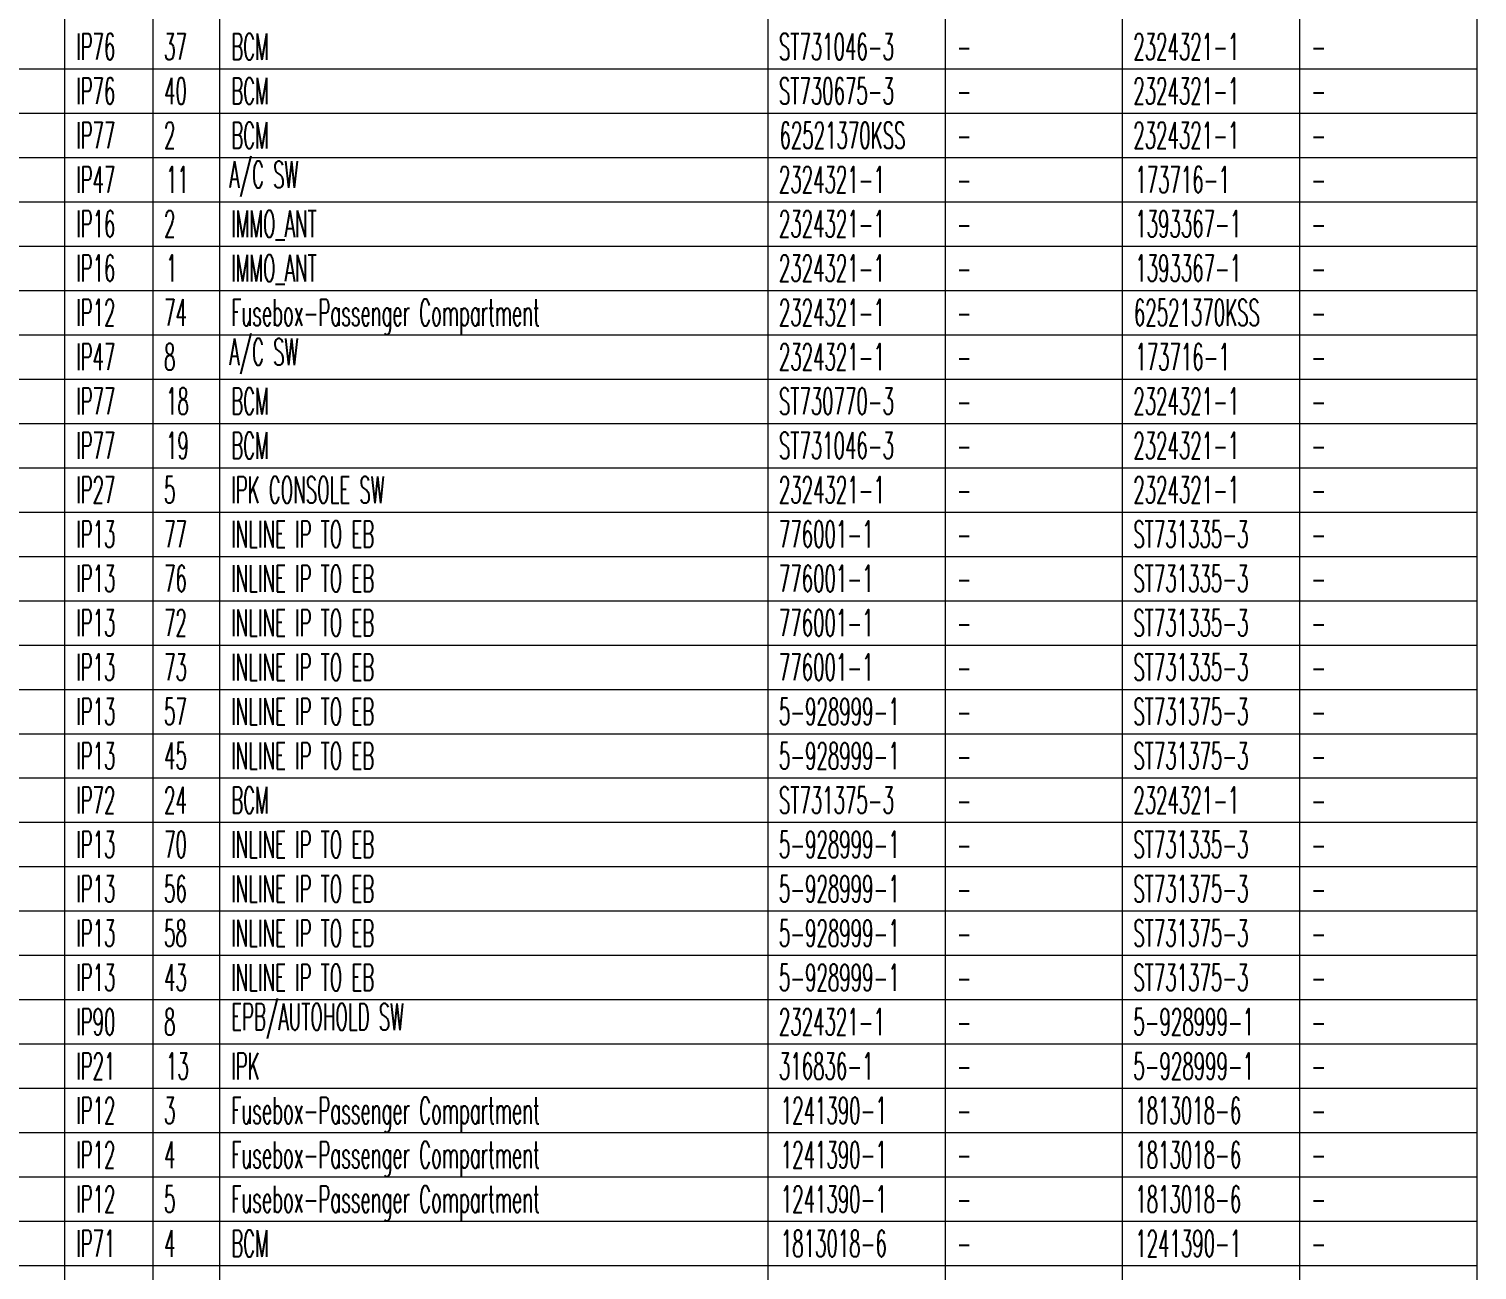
# Model space of a CAD drawing. Header units: inches. Extents: x 47316 to 59086, y 3141 to 11743.
# Drawn here: x 55259.4 to 55422.8, y 8649.7 to 8789.7 of the extents above; entities that cross this region are included whole.
import ezdxf

# ---------------------------------------------------------------- set-up
doc = ezdxf.new("R2010")
doc.units = ezdxf.units.IN
doc.header["$MEASUREMENT"] = 0
doc.styles.get("Standard").update_dxf_attribs({"font": ''})
doc.styles.get('Standard').set_extended_font_data('SimSun')

msp = doc.modelspace()

# ---------------------------------------------------------------- linework, layer by layer
at = {"color": 0, "linetype": 'Continuous', "lineweight": 15}
for p, q in [((55263.41, 8425.24), (55263.41, 8930.24)), ((55273.41, 8425.24), (55273.41, 8930.24)), ((55280.91, 8425.24), (55280.91, 8930.24)), ((55342.8, 8425.24), (55342.8, 8930.24)), ((55362.8, 8425.24), (55362.8, 8930.24)), ((55382.8, 8425.24), (55382.8, 8930.24)), ((55402.8, 8425.24), (55402.8, 8930.24)), ((55422.8, 8425.24), (55422.8, 8930.24)), ((55095.95, 8785.24), (55422.8, 8785.24)), ((55095.95, 8780.24), (55422.8, 8780.24)), ((55095.95, 8775.24), (55422.8, 8775.24)), ((55095.95, 8770.24), (55422.8, 8770.24)), ((55095.95, 8765.24), (55422.8, 8765.24)), ((55095.95, 8760.24), (55422.8, 8760.24)), ((55095.95, 8755.24), (55422.8, 8755.24)), ((55095.95, 8750.24), (55422.8, 8750.24)), ((55095.95, 8745.24), (55422.8, 8745.24)), ((55095.95, 8740.24), (55422.8, 8740.24)), ((55095.95, 8735.24), (55422.8, 8735.24)), ((55095.95, 8730.24), (55422.8, 8730.24)), ((55095.95, 8725.24), (55422.8, 8725.24)), ((55095.95, 8720.24), (55422.8, 8720.24)), ((55095.95, 8715.24), (55422.8, 8715.24)), ((55095.95, 8710.24), (55422.8, 8710.24)), ((55095.95, 8705.24), (55422.8, 8705.24)), ((55095.95, 8700.24), (55422.8, 8700.24)), ((55095.95, 8695.24), (55422.8, 8695.24)), ((55095.95, 8690.24), (55422.8, 8690.24)), ((55095.95, 8685.24), (55422.8, 8685.24)), ((55095.95, 8680.24), (55422.8, 8680.24)), ((55095.95, 8675.24), (55422.8, 8675.24)), ((55095.95, 8670.24), (55422.8, 8670.24)), ((55095.95, 8665.24), (55422.8, 8665.24)), ((55095.95, 8660.24), (55422.8, 8660.24)), ((55095.95, 8655.24), (55422.8, 8655.24)), ((55095.95, 8650.24), (55422.8, 8650.24))]:
    msp.add_line(p, q, dxfattribs=at)

# ---------------------------------------------------------------- texts
at = {"color": 7, "linetype": 'Continuous', "lineweight": 15, "char_height": 3, "attachment_point": 1}
for s, insert, width in [('\\Fromans.shx;\\W0.5000000000;\\T1.0000000000;\\o\\lIP76', (55264.69, 8789.24), 4.9286), ('\\Fromans.shx;\\W0.5000000000;\\T1.0000000000;\\o\\l37', (55274.62, 8789.24), 2.8571), ('\\Fromans.shx;\\W0.5000000000;\\T1.0000000000;\\o\\lBCM', (55282.19, 8789.24), 4.7143), ('\\Fromans.shx;\\W0.5000000000;\\T1.0000000000;\\o\\lST731046-3', (55344.01, 8789.24), 14.4286), ('\\Fromans.shx;\\W0.5000000000;\\T1.0000000000;\\o\\l2324321-1', (55384.01, 8789.24), 13.2857), ('\\Fromans.shx;\\W0.5000000000;\\T1.0000000000;\\o\\l-', (55364.08, 8789.24), 1.8571), ('\\Fromans.shx;\\W0.5000000000;\\T1.0000000000;\\o\\l-', (55404.08, 8789.24), 1.8571), ('\\Fromans.shx;\\W0.5000000000;\\T1.0000000000;\\o\\lIP76', (55264.69, 8784.24), 4.9286), ('\\Fromans.shx;\\W0.5000000000;\\T1.0000000000;\\o\\l40', (55274.62, 8784.24), 2.8571), ('\\Fromans.shx;\\W0.5000000000;\\T1.0000000000;\\o\\lBCM', (55282.19, 8784.24), 4.7143), ('\\Fromans.shx;\\W0.5000000000;\\T1.0000000000;\\o\\lST730675-3', (55344.01, 8784.24), 14.4286), ('\\Fromans.shx;\\W0.5000000000;\\T1.0000000000;\\o\\l2324321-1', (55384.01, 8784.24), 13.2857), ('\\Fromans.shx;\\W0.5000000000;\\T1.0000000000;\\o\\l-', (55364.08, 8784.24), 1.8571), ('\\Fromans.shx;\\W0.5000000000;\\T1.0000000000;\\o\\l-', (55404.08, 8784.24), 1.8571), ('\\Fromans.shx;\\W0.5000000000;\\T1.0000000000;\\o\\lIP77', (55264.69, 8779.24), 4.9286), ('\\Fromans.shx;\\W0.5000000000;\\T1.0000000000;\\o\\l2', (55274.62, 8779.24), 1.4286), ('\\Fromans.shx;\\W0.5000000000;\\T1.0000000000;\\o\\lBCM', (55282.19, 8779.24), 4.7143), ('\\Fromans.shx;\\W0.5000000000;\\T1.0000000000;\\o\\l62521370KSS', (55344.08, 8779.24), 15.7857), ('\\Fromans.shx;\\W0.5000000000;\\T1.0000000000;\\o\\l2324321-1', (55384.01, 8779.24), 13.2857), ('\\Fromans.shx;\\W0.5000000000;\\T1.0000000000;\\o\\l-', (55364.08, 8779.24), 1.8571), ('\\Fromans.shx;\\W0.5000000000;\\T1.0000000000;\\o\\l-', (55404.08, 8779.24), 1.8571), ('\\Fromans.shx;\\W0.5000000000;\\T1.0000000000;\\o\\lA/C SW', (55281.98, 8774.81), 9), ('\\Fromans.shx;\\W0.5000000000;\\T1.0000000000;\\o\\lIP47', (55264.69, 8774.24), 4.9286), ('\\Fromans.shx;\\W0.5000000000;\\T1.0000000000;\\o\\l11', (55274.84, 8774.24), 2.8571), ('\\Fromans.shx;\\W0.5000000000;\\T1.0000000000;\\o\\l2324321-1', (55344.01, 8774.24), 13.2857), ('\\Fromans.shx;\\W0.5000000000;\\T1.0000000000;\\o\\l173716-1', (55384.23, 8774.24), 11.8571), ('\\Fromans.shx;\\W0.5000000000;\\T1.0000000000;\\o\\l-', (55364.08, 8774.24), 1.8571), ('\\Fromans.shx;\\W0.5000000000;\\T1.0000000000;\\o\\l-', (55404.08, 8774.24), 1.8571), ('\\Fromans.shx;\\W0.5000000000;\\T1.0000000000;\\o\\lIP16', (55264.69, 8769.24), 4.9286), ('\\Fromans.shx;\\W0.5000000000;\\T1.0000000000;\\o\\l2', (55274.62, 8769.24), 1.4286), ('\\Fromans.shx;\\W0.5000000000;\\T1.0000000000;\\o\\lIMMO_ANT', (55282.19, 8769.24), 11.2857), ('\\Fromans.shx;\\W0.5000000000;\\T1.0000000000;\\o\\l2324321-1', (55344.01, 8769.24), 13.2857), ('\\Fromans.shx;\\W0.5000000000;\\T1.0000000000;\\o\\l1393367-1', (55384.23, 8769.24), 13.2857), ('\\Fromans.shx;\\W0.5000000000;\\T1.0000000000;\\o\\l-', (55364.08, 8769.24), 1.8571), ('\\Fromans.shx;\\W0.5000000000;\\T1.0000000000;\\o\\l-', (55404.08, 8769.24), 1.8571), ('\\Fromans.shx;\\W0.5000000000;\\T1.0000000000;\\o\\lIP16', (55264.69, 8764.24), 4.9286), ('\\Fromans.shx;\\W0.5000000000;\\T1.0000000000;\\o\\l1', (55274.84, 8764.24), 1.4286), ('\\Fromans.shx;\\W0.5000000000;\\T1.0000000000;\\o\\lIMMO_ANT', (55282.19, 8764.24), 11.2857), ('\\Fromans.shx;\\W0.5000000000;\\T1.0000000000;\\o\\l2324321-1', (55344.01, 8764.24), 13.2857), ('\\Fromans.shx;\\W0.5000000000;\\T1.0000000000;\\o\\l1393367-1', (55384.23, 8764.24), 13.2857), ('\\Fromans.shx;\\W0.5000000000;\\T1.0000000000;\\o\\l-', (55364.08, 8764.24), 1.8571), ('\\Fromans.shx;\\W0.5000000000;\\T1.0000000000;\\o\\l-', (55404.08, 8764.24), 1.8571), ('\\Fromans.shx;\\W0.5000000000;\\T1.0000000000;\\o\\lIP12', (55264.69, 8759.24), 4.9286), ('\\Fromans.shx;\\W0.5000000000;\\T1.0000000000;\\o\\l74', (55274.62, 8759.24), 2.8571), ('\\Fromans.shx;\\W0.5000000000;\\T1.0000000000;\\o\\lFusebox-Passenger Compartment', (55282.19, 8759.24), 39.0714), ('\\Fromans.shx;\\W0.5000000000;\\T1.0000000000;\\o\\l2324321-1', (55344.01, 8759.24), 13.2857), ('\\Fromans.shx;\\W0.5000000000;\\T1.0000000000;\\o\\l62521370KSS', (55384.08, 8759.24), 15.7857), ('\\Fromans.shx;\\W0.5000000000;\\T1.0000000000;\\o\\l-', (55364.08, 8759.24), 1.8571), ('\\Fromans.shx;\\W0.5000000000;\\T1.0000000000;\\o\\l-', (55404.08, 8759.24), 1.8571), ('\\Fromans.shx;\\W0.5000000000;\\T1.0000000000;\\o\\lA/C SW', (55281.98, 8754.81), 9), ('\\Fromans.shx;\\W0.5000000000;\\T1.0000000000;\\o\\lIP47', (55264.69, 8754.24), 4.9286), ('\\Fromans.shx;\\W0.5000000000;\\T1.0000000000;\\o\\l8', (55274.62, 8754.24), 1.4286), ('\\Fromans.shx;\\W0.5000000000;\\T1.0000000000;\\o\\l2324321-1', (55344.01, 8754.24), 13.2857), ('\\Fromans.shx;\\W0.5000000000;\\T1.0000000000;\\o\\l173716-1', (55384.23, 8754.24), 11.8571), ('\\Fromans.shx;\\W0.5000000000;\\T1.0000000000;\\o\\l-', (55364.08, 8754.24), 1.8571), ('\\Fromans.shx;\\W0.5000000000;\\T1.0000000000;\\o\\l-', (55404.08, 8754.24), 1.8571), ('\\Fromans.shx;\\W0.5000000000;\\T1.0000000000;\\o\\lIP77', (55264.69, 8749.24), 4.9286), ('\\Fromans.shx;\\W0.5000000000;\\T1.0000000000;\\o\\l18', (55274.84, 8749.24), 2.8571), ('\\Fromans.shx;\\W0.5000000000;\\T1.0000000000;\\o\\lBCM', (55282.19, 8749.24), 4.7143), ('\\Fromans.shx;\\W0.5000000000;\\T1.0000000000;\\o\\lST730770-3', (55344.01, 8749.24), 14.4286), ('\\Fromans.shx;\\W0.5000000000;\\T1.0000000000;\\o\\l2324321-1', (55384.01, 8749.24), 13.2857), ('\\Fromans.shx;\\W0.5000000000;\\T1.0000000000;\\o\\l-', (55364.08, 8749.24), 1.8571), ('\\Fromans.shx;\\W0.5000000000;\\T1.0000000000;\\o\\l-', (55404.08, 8749.24), 1.8571), ('\\Fromans.shx;\\W0.5000000000;\\T1.0000000000;\\o\\lIP77', (55264.69, 8744.24), 4.9286), ('\\Fromans.shx;\\W0.5000000000;\\T1.0000000000;\\o\\l19', (55274.84, 8744.24), 2.8571), ('\\Fromans.shx;\\W0.5000000000;\\T1.0000000000;\\o\\lBCM', (55282.19, 8744.24), 4.7143), ('\\Fromans.shx;\\W0.5000000000;\\T1.0000000000;\\o\\lST731046-3', (55344.01, 8744.24), 14.4286), ('\\Fromans.shx;\\W0.5000000000;\\T1.0000000000;\\o\\l2324321-1', (55384.01, 8744.24), 13.2857), ('\\Fromans.shx;\\W0.5000000000;\\T1.0000000000;\\o\\l-', (55364.08, 8744.24), 1.8571), ('\\Fromans.shx;\\W0.5000000000;\\T1.0000000000;\\o\\l-', (55404.08, 8744.24), 1.8571), ('\\Fromans.shx;\\W0.5000000000;\\T1.0000000000;\\o\\lIP27', (55264.69, 8739.24), 4.9286), ('\\Fromans.shx;\\W0.5000000000;\\T1.0000000000;\\o\\l5', (55274.62, 8739.24), 1.4286), ('\\Fromans.shx;\\W0.5000000000;\\T1.0000000000;\\o\\lIPK CONSOLE SW', (55282.19, 8739.24), 19.9286), ('\\Fromans.shx;\\W0.5000000000;\\T1.0000000000;\\o\\l2324321-1', (55344.01, 8739.24), 13.2857), ('\\Fromans.shx;\\W0.5000000000;\\T1.0000000000;\\o\\l2324321-1', (55384.01, 8739.24), 13.2857), ('\\Fromans.shx;\\W0.5000000000;\\T1.0000000000;\\o\\l-', (55364.08, 8739.24), 1.8571), ('\\Fromans.shx;\\W0.5000000000;\\T1.0000000000;\\o\\l-', (55404.08, 8739.24), 1.8571), ('\\Fromans.shx;\\W0.5000000000;\\T1.0000000000;\\o\\lIP13', (55264.69, 8734.24), 4.9286), ('\\Fromans.shx;\\W0.5000000000;\\T1.0000000000;\\o\\l77', (55274.62, 8734.24), 2.8571), ('\\Fromans.shx;\\W0.5000000000;\\T1.0000000000;\\o\\lINLINE IP TO EB', (55282.19, 8734.24), 19), ('\\Fromans.shx;\\W0.5000000000;\\T1.0000000000;\\o\\l776001-1', (55344.01, 8734.24), 11.8571), ('\\Fromans.shx;\\W0.5000000000;\\T1.0000000000;\\o\\lST731335-3', (55384.01, 8734.24), 14.4286), ('\\Fromans.shx;\\W0.5000000000;\\T1.0000000000;\\o\\l-', (55364.08, 8734.24), 1.8571), ('\\Fromans.shx;\\W0.5000000000;\\T1.0000000000;\\o\\l-', (55404.08, 8734.24), 1.8571), ('\\Fromans.shx;\\W0.5000000000;\\T1.0000000000;\\o\\lIP13', (55264.69, 8729.24), 4.9286), ('\\Fromans.shx;\\W0.5000000000;\\T1.0000000000;\\o\\l76', (55274.62, 8729.24), 2.8571), ('\\Fromans.shx;\\W0.5000000000;\\T1.0000000000;\\o\\lINLINE IP TO EB', (55282.19, 8729.24), 19), ('\\Fromans.shx;\\W0.5000000000;\\T1.0000000000;\\o\\l776001-1', (55344.01, 8729.24), 11.8571), ('\\Fromans.shx;\\W0.5000000000;\\T1.0000000000;\\o\\lST731335-3', (55384.01, 8729.24), 14.4286), ('\\Fromans.shx;\\W0.5000000000;\\T1.0000000000;\\o\\l-', (55364.08, 8729.24), 1.8571), ('\\Fromans.shx;\\W0.5000000000;\\T1.0000000000;\\o\\l-', (55404.08, 8729.24), 1.8571), ('\\Fromans.shx;\\W0.5000000000;\\T1.0000000000;\\o\\lIP13', (55264.69, 8724.24), 4.9286), ('\\Fromans.shx;\\W0.5000000000;\\T1.0000000000;\\o\\l72', (55274.62, 8724.24), 2.8571), ('\\Fromans.shx;\\W0.5000000000;\\T1.0000000000;\\o\\lINLINE IP TO EB', (55282.19, 8724.24), 19), ('\\Fromans.shx;\\W0.5000000000;\\T1.0000000000;\\o\\l776001-1', (55344.01, 8724.24), 11.8571), ('\\Fromans.shx;\\W0.5000000000;\\T1.0000000000;\\o\\lST731335-3', (55384.01, 8724.24), 14.4286), ('\\Fromans.shx;\\W0.5000000000;\\T1.0000000000;\\o\\l-', (55364.08, 8724.24), 1.8571), ('\\Fromans.shx;\\W0.5000000000;\\T1.0000000000;\\o\\l-', (55404.08, 8724.24), 1.8571), ('\\Fromans.shx;\\W0.5000000000;\\T1.0000000000;\\o\\lIP13', (55264.69, 8719.24), 4.9286), ('\\Fromans.shx;\\W0.5000000000;\\T1.0000000000;\\o\\l73', (55274.62, 8719.24), 2.8571), ('\\Fromans.shx;\\W0.5000000000;\\T1.0000000000;\\o\\lINLINE IP TO EB', (55282.19, 8719.24), 19), ('\\Fromans.shx;\\W0.5000000000;\\T1.0000000000;\\o\\l776001-1', (55344.01, 8719.24), 11.8571), ('\\Fromans.shx;\\W0.5000000000;\\T1.0000000000;\\o\\lST731335-3', (55384.01, 8719.24), 14.4286), ('\\Fromans.shx;\\W0.5000000000;\\T1.0000000000;\\o\\l-', (55364.08, 8719.24), 1.8571), ('\\Fromans.shx;\\W0.5000000000;\\T1.0000000000;\\o\\l-', (55404.08, 8719.24), 1.8571), ('\\Fromans.shx;\\W0.5000000000;\\T1.0000000000;\\o\\lIP13', (55264.69, 8714.24), 4.9286), ('\\Fromans.shx;\\W0.5000000000;\\T1.0000000000;\\o\\l57', (55274.62, 8714.24), 2.8571), ('\\Fromans.shx;\\W0.5000000000;\\T1.0000000000;\\o\\lINLINE IP TO EB', (55282.19, 8714.24), 19), ('\\Fromans.shx;\\W0.5000000000;\\T1.0000000000;\\o\\l5-928999-1', (55344.01, 8714.24), 15.1429), ('\\Fromans.shx;\\W0.5000000000;\\T1.0000000000;\\o\\lST731375-3', (55384.01, 8714.24), 14.4286), ('\\Fromans.shx;\\W0.5000000000;\\T1.0000000000;\\o\\l-', (55364.08, 8714.24), 1.8571), ('\\Fromans.shx;\\W0.5000000000;\\T1.0000000000;\\o\\l-', (55404.08, 8714.24), 1.8571), ('\\Fromans.shx;\\W0.5000000000;\\T1.0000000000;\\o\\lIP13', (55264.69, 8709.24), 4.9286), ('\\Fromans.shx;\\W0.5000000000;\\T1.0000000000;\\o\\l45', (55274.62, 8709.24), 2.8571), ('\\Fromans.shx;\\W0.5000000000;\\T1.0000000000;\\o\\lINLINE IP TO EB', (55282.19, 8709.24), 19), ('\\Fromans.shx;\\W0.5000000000;\\T1.0000000000;\\o\\l5-928999-1', (55344.01, 8709.24), 15.1429), ('\\Fromans.shx;\\W0.5000000000;\\T1.0000000000;\\o\\lST731375-3', (55384.01, 8709.24), 14.4286), ('\\Fromans.shx;\\W0.5000000000;\\T1.0000000000;\\o\\l-', (55364.08, 8709.24), 1.8571), ('\\Fromans.shx;\\W0.5000000000;\\T1.0000000000;\\o\\l-', (55404.08, 8709.24), 1.8571), ('\\Fromans.shx;\\W0.5000000000;\\T1.0000000000;\\o\\lIP72', (55264.69, 8704.24), 4.9286), ('\\Fromans.shx;\\W0.5000000000;\\T1.0000000000;\\o\\l24', (55274.62, 8704.24), 2.8571), ('\\Fromans.shx;\\W0.5000000000;\\T1.0000000000;\\o\\lBCM', (55282.19, 8704.24), 4.7143), ('\\Fromans.shx;\\W0.5000000000;\\T1.0000000000;\\o\\lST731375-3', (55344.01, 8704.24), 14.4286), ('\\Fromans.shx;\\W0.5000000000;\\T1.0000000000;\\o\\l2324321-1', (55384.01, 8704.24), 13.2857), ('\\Fromans.shx;\\W0.5000000000;\\T1.0000000000;\\o\\l-', (55364.08, 8704.24), 1.8571), ('\\Fromans.shx;\\W0.5000000000;\\T1.0000000000;\\o\\l-', (55404.08, 8704.24), 1.8571), ('\\Fromans.shx;\\W0.5000000000;\\T1.0000000000;\\o\\lIP13', (55264.69, 8699.24), 4.9286), ('\\Fromans.shx;\\W0.5000000000;\\T1.0000000000;\\o\\l70', (55274.62, 8699.24), 2.8571), ('\\Fromans.shx;\\W0.5000000000;\\T1.0000000000;\\o\\lINLINE IP TO EB', (55282.19, 8699.24), 19), ('\\Fromans.shx;\\W0.5000000000;\\T1.0000000000;\\o\\l5-928999-1', (55344.01, 8699.24), 15.1429), ('\\Fromans.shx;\\W0.5000000000;\\T1.0000000000;\\o\\lST731335-3', (55384.01, 8699.24), 14.4286), ('\\Fromans.shx;\\W0.5000000000;\\T1.0000000000;\\o\\l-', (55364.08, 8699.24), 1.8571), ('\\Fromans.shx;\\W0.5000000000;\\T1.0000000000;\\o\\l-', (55404.08, 8699.24), 1.8571), ('\\Fromans.shx;\\W0.5000000000;\\T1.0000000000;\\o\\lIP13', (55264.69, 8694.24), 4.9286), ('\\Fromans.shx;\\W0.5000000000;\\T1.0000000000;\\o\\l56', (55274.62, 8694.24), 2.8571), ('\\Fromans.shx;\\W0.5000000000;\\T1.0000000000;\\o\\lINLINE IP TO EB', (55282.19, 8694.24), 19), ('\\Fromans.shx;\\W0.5000000000;\\T1.0000000000;\\o\\l5-928999-1', (55344.01, 8694.24), 15.1429), ('\\Fromans.shx;\\W0.5000000000;\\T1.0000000000;\\o\\lST731375-3', (55384.01, 8694.24), 14.4286), ('\\Fromans.shx;\\W0.5000000000;\\T1.0000000000;\\o\\l-', (55364.08, 8694.24), 1.8571), ('\\Fromans.shx;\\W0.5000000000;\\T1.0000000000;\\o\\l-', (55404.08, 8694.24), 1.8571), ('\\Fromans.shx;\\W0.5000000000;\\T1.0000000000;\\o\\lIP13', (55264.69, 8689.24), 4.9286), ('\\Fromans.shx;\\W0.5000000000;\\T1.0000000000;\\o\\l58', (55274.62, 8689.24), 2.8571), ('\\Fromans.shx;\\W0.5000000000;\\T1.0000000000;\\o\\lINLINE IP TO EB', (55282.19, 8689.24), 19), ('\\Fromans.shx;\\W0.5000000000;\\T1.0000000000;\\o\\l5-928999-1', (55344.01, 8689.24), 15.1429), ('\\Fromans.shx;\\W0.5000000000;\\T1.0000000000;\\o\\lST731375-3', (55384.01, 8689.24), 14.4286), ('\\Fromans.shx;\\W0.5000000000;\\T1.0000000000;\\o\\l-', (55364.08, 8689.24), 1.8571), ('\\Fromans.shx;\\W0.5000000000;\\T1.0000000000;\\o\\l-', (55404.08, 8689.24), 1.8571), ('\\Fromans.shx;\\W0.5000000000;\\T1.0000000000;\\o\\lIP13', (55264.69, 8684.24), 4.9286), ('\\Fromans.shx;\\W0.5000000000;\\T1.0000000000;\\o\\l43', (55274.62, 8684.24), 2.8571), ('\\Fromans.shx;\\W0.5000000000;\\T1.0000000000;\\o\\lINLINE IP TO EB', (55282.19, 8684.24), 19), ('\\Fromans.shx;\\W0.5000000000;\\T1.0000000000;\\o\\l5-928999-1', (55344.01, 8684.24), 15.1429), ('\\Fromans.shx;\\W0.5000000000;\\T1.0000000000;\\o\\lST731375-3', (55384.01, 8684.24), 14.4286), ('\\Fromans.shx;\\W0.5000000000;\\T1.0000000000;\\o\\l-', (55364.08, 8684.24), 1.8571), ('\\Fromans.shx;\\W0.5000000000;\\T1.0000000000;\\o\\l-', (55404.08, 8684.24), 1.8571), ('\\Fromans.shx;\\W0.5000000000;\\T1.0000000000;\\o\\lEPB/AUTOHOLD SW', (55282.19, 8679.81), 22), ('\\Fromans.shx;\\W0.5000000000;\\T1.0000000000;\\o\\lIP90', (55264.69, 8679.24), 4.9286), ('\\Fromans.shx;\\W0.5000000000;\\T1.0000000000;\\o\\l8', (55274.62, 8679.24), 1.4286), ('\\Fromans.shx;\\W0.5000000000;\\T1.0000000000;\\o\\l2324321-1', (55344.01, 8679.24), 13.2857), ('\\Fromans.shx;\\W0.5000000000;\\T1.0000000000;\\o\\l5-928999-1', (55384.01, 8679.24), 15.1429), ('\\Fromans.shx;\\W0.5000000000;\\T1.0000000000;\\o\\l-', (55364.08, 8679.24), 1.8571), ('\\Fromans.shx;\\W0.5000000000;\\T1.0000000000;\\o\\l-', (55404.08, 8679.24), 1.8571), ('\\Fromans.shx;\\W0.5000000000;\\T1.0000000000;\\o\\lIP21', (55264.69, 8674.24), 4.9286), ('\\Fromans.shx;\\W0.5000000000;\\T1.0000000000;\\o\\l13', (55274.84, 8674.24), 2.8571), ('\\Fromans.shx;\\W0.5000000000;\\T1.0000000000;\\o\\lIPK', (55282.19, 8674.24), 3.5714), ('\\Fromans.shx;\\W0.5000000000;\\T1.0000000000;\\o\\l316836-1', (55344.01, 8674.24), 11.8571), ('\\Fromans.shx;\\W0.5000000000;\\T1.0000000000;\\o\\l5-928999-1', (55384.01, 8674.24), 15.1429), ('\\Fromans.shx;\\W0.5000000000;\\T1.0000000000;\\o\\l-', (55364.08, 8674.24), 1.8571), ('\\Fromans.shx;\\W0.5000000000;\\T1.0000000000;\\o\\l-', (55404.08, 8674.24), 1.8571), ('\\Fromans.shx;\\W0.5000000000;\\T1.0000000000;\\o\\lIP12', (55264.69, 8669.24), 4.9286), ('\\Fromans.shx;\\W0.5000000000;\\T1.0000000000;\\o\\l3', (55274.62, 8669.24), 1.4286), ('\\Fromans.shx;\\W0.5000000000;\\T1.0000000000;\\o\\lFusebox-Passenger Compartment', (55282.19, 8669.24), 39.0714), ('\\Fromans.shx;\\W0.5000000000;\\T1.0000000000;\\o\\l1241390-1', (55344.23, 8669.24), 13.2857), ('\\Fromans.shx;\\W0.5000000000;\\T1.0000000000;\\o\\l1813018-6', (55384.23, 8669.24), 13.2857), ('\\Fromans.shx;\\W0.5000000000;\\T1.0000000000;\\o\\l-', (55364.08, 8669.24), 1.8571), ('\\Fromans.shx;\\W0.5000000000;\\T1.0000000000;\\o\\l-', (55404.08, 8669.24), 1.8571), ('\\Fromans.shx;\\W0.5000000000;\\T1.0000000000;\\o\\lIP12', (55264.69, 8664.24), 4.9286), ('\\Fromans.shx;\\W0.5000000000;\\T1.0000000000;\\o\\l4', (55274.62, 8664.24), 1.4286), ('\\Fromans.shx;\\W0.5000000000;\\T1.0000000000;\\o\\lFusebox-Passenger Compartment', (55282.19, 8664.24), 39.0714), ('\\Fromans.shx;\\W0.5000000000;\\T1.0000000000;\\o\\l1241390-1', (55344.23, 8664.24), 13.2857), ('\\Fromans.shx;\\W0.5000000000;\\T1.0000000000;\\o\\l1813018-6', (55384.23, 8664.24), 13.2857), ('\\Fromans.shx;\\W0.5000000000;\\T1.0000000000;\\o\\l-', (55364.08, 8664.24), 1.8571), ('\\Fromans.shx;\\W0.5000000000;\\T1.0000000000;\\o\\l-', (55404.08, 8664.24), 1.8571), ('\\Fromans.shx;\\W0.5000000000;\\T1.0000000000;\\o\\lIP12', (55264.69, 8659.24), 4.9286), ('\\Fromans.shx;\\W0.5000000000;\\T1.0000000000;\\o\\l5', (55274.62, 8659.24), 1.4286), ('\\Fromans.shx;\\W0.5000000000;\\T1.0000000000;\\o\\lFusebox-Passenger Compartment', (55282.19, 8659.24), 39.0714), ('\\Fromans.shx;\\W0.5000000000;\\T1.0000000000;\\o\\l1241390-1', (55344.23, 8659.24), 13.2857), ('\\Fromans.shx;\\W0.5000000000;\\T1.0000000000;\\o\\l1813018-6', (55384.23, 8659.24), 13.2857), ('\\Fromans.shx;\\W0.5000000000;\\T1.0000000000;\\o\\l-', (55364.08, 8659.24), 1.8571), ('\\Fromans.shx;\\W0.5000000000;\\T1.0000000000;\\o\\l-', (55404.08, 8659.24), 1.8571), ('\\Fromans.shx;\\W0.5000000000;\\T1.0000000000;\\o\\lIP71', (55264.69, 8654.24), 4.9286), ('\\Fromans.shx;\\W0.5000000000;\\T1.0000000000;\\o\\l4', (55274.62, 8654.24), 1.4286), ('\\Fromans.shx;\\W0.5000000000;\\T1.0000000000;\\o\\lBCM', (55282.19, 8654.24), 4.7143), ('\\Fromans.shx;\\W0.5000000000;\\T1.0000000000;\\o\\l1813018-6', (55344.23, 8654.24), 13.2857), ('\\Fromans.shx;\\W0.5000000000;\\T1.0000000000;\\o\\l1241390-1', (55384.23, 8654.24), 13.2857), ('\\Fromans.shx;\\W0.5000000000;\\T1.0000000000;\\o\\l-', (55364.08, 8654.24), 1.8571), ('\\Fromans.shx;\\W0.5000000000;\\T1.0000000000;\\o\\l-', (55404.08, 8654.24), 1.8571)]:
    msp.add_mtext(s, dxfattribs=dict(at, insert=insert, width=width))

doc.saveas('drawing.dxf')
